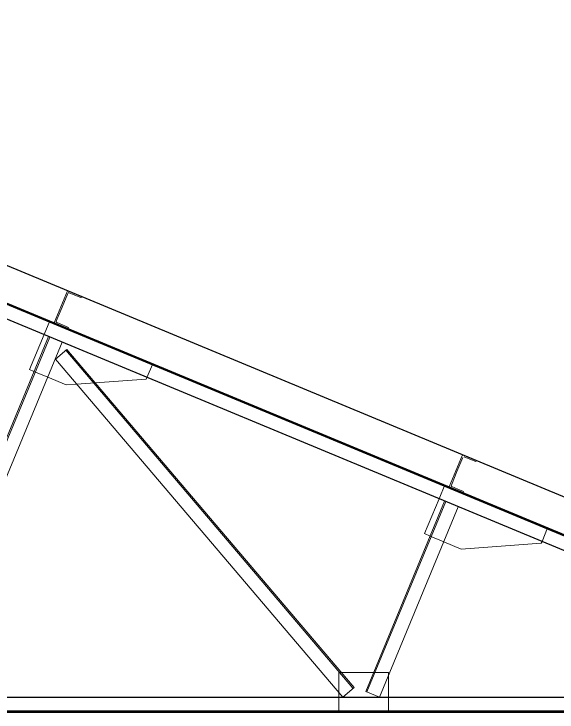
# Model space of a CAD drawing. Header units: inches. Extents: x -33163 to 19162, y -8858 to 30669.
# Drawn here: x -25118.3 to -25008.8, y -270.5 to -129.8 of the extents above; entities that cross this region are included whole.
import ezdxf

# ---------------------------------------------------------------- set-up
doc = ezdxf.new("R2010")
doc.units = ezdxf.units.IN
doc.layers.add('TRUSS_Geometry', color=12, linetype='Continuous')

msp = doc.modelspace()

# ---------------------------------------------------------------- linework, layer by layer
at = {"layer": 'TRUSS_Geometry', "lineweight": 25}
for points in [[(-24902.82128, -122.51832), (-24955.19721, -248.84257), (-25255.90184, -123.95832)], [(-24958.30183, -255.425), (-25258.67517, -130.67834)], [(-25236.27518, -267.53169), (-24959.15519, -267.53169)], [(-25236.27518, -270.25166), (-24959.15519, -270.25166)], [(-25236.27518, -270.51834), (-24959.15519, -270.51834)]]:
    msp.add_lwpolyline(points, dxfattribs=at)
msp.add_lwpolyline([(-24958.19518, -255.15836), (-24959.36852, -257.93167), (-25259.74185, -133.23835), (-25258.56852, -130.465)], close=True, dxfattribs=at)
at = {"layer": 'TRUSS_Geometry', "lineweight": 18}
msp.add_lwpolyline([(-25110.19518, -192.06501), (-25108.86185, -188.86502), (-25107.47517, -185.61169), (-25106.08851, -186.19836), (-25104.70184, -186.78498), (-25104.75518, -186.89167), (-25104.80851, -186.99832), (-25105.98185, -186.51834), (-25107.15519, -186.03832), (-25107.26185, -185.98502), (-25107.31518, -186.03832), (-25107.3685, -186.03832), (-25107.42185, -186.14501), (-25108.59519, -188.91833), (-25109.76851, -191.74499), (-25109.76851, -191.85168), (-25109.76851, -191.90502), (-25109.71518, -191.95832), (-25109.66184, -192.01167), (-25108.48852, -192.49169), (-25107.31518, -193.02502), (-25107.3685, -193.13166), (-25107.42185, -193.23835), (-25108.80851, -192.65168)], close=True, dxfattribs=at)
at = {"layer": 'TRUSS_Geometry', "lineweight": 13}
for points in [[(-25111.04852, -191.69168), (-25112.22184, -194.465), (-25115.15519, -201.505), (-25114.24851, -201.87833), (-25111.47517, -203.05167), (-25107.74186, -204.59834), (-25105.66184, -204.43835), (-25101.92852, -204.17166), (-25091.63519, -203.425), (-25091.47517, -203.10501), (-25090.30185, -200.33166)], [(-25108.54184, -196.01167), (-25138.19518, -267.53169), (-25140.96852, -266.35835), (-25111.31518, -194.83833), (-25111.04852, -194.94502), (-25140.75518, -266.465), (-25140.96852, -266.35835)], [(-25010.67516, -233.39835), (-25011.79516, -236.17166), (-25011.95519, -236.49169), (-25028.11519, -237.66499), (-25031.58184, -236.22501), (-25034.35518, -235.05167), (-25035.47517, -234.57169), (-25032.54184, -227.53169), (-25031.42185, -224.75833)], [(-25028.70184, -229.18501), (-25044.59519, -267.53169), (-25047.3685, -266.35835)], [(-25042.78185, -270.51834), (-25042.78185, -267.53169), (-25042.78185, -263.15836), (-25042.78185, -262.51834), (-25045.76851, -262.51834), (-25052.32851, -262.51834), (-25052.80851, -262.51834), (-25052.80851, -266.57169), (-25052.80851, -267.53169), (-25052.80851, -270.51834)]]:
    msp.add_lwpolyline(points, dxfattribs=at)
for points in [[(-25049.71518, -265.55834), (-25101.92852, -204.17166), (-25107.63519, -197.45165), (-25109.92852, -199.425), (-25052.00852, -267.53169)], [(-25107.63519, -197.45165), (-25101.92852, -204.17166), (-25049.71518, -265.55834), (-25049.92852, -265.71833), (-25107.8485, -197.61169)], [(-25031.47517, -228.01167), (-25047.3685, -266.35835), (-25047.15519, -266.465), (-25031.20851, -228.11832)]]:
    msp.add_lwpolyline(points, close=True, dxfattribs=at)
at = {"layer": 'TRUSS_Geometry', "lineweight": 18}
msp.add_lwpolyline([(-25027.79516, -219.21166), (-25028.96852, -222.03832), (-25030.08851, -224.81168), (-25030.14184, -224.91833), (-25030.08851, -224.97167), (-25030.08851, -225.07832), (-25029.98185, -225.07832), (-25028.80851, -225.61169), (-25027.63517, -226.09167), (-25027.68851, -226.19836), (-25027.74186, -226.305), (-25029.12851, -225.71833), (-25030.51517, -225.13166), (-25029.18184, -221.93167), (-25027.8485, -218.67834), (-25026.46183, -219.26501), (-25025.07519, -219.85168), (-25025.12849, -219.95832), (-25025.18184, -220.06501), (-25026.35518, -219.58499), (-25027.52852, -219.10501)], dxfattribs=at)

doc.saveas('drawing.dxf')
